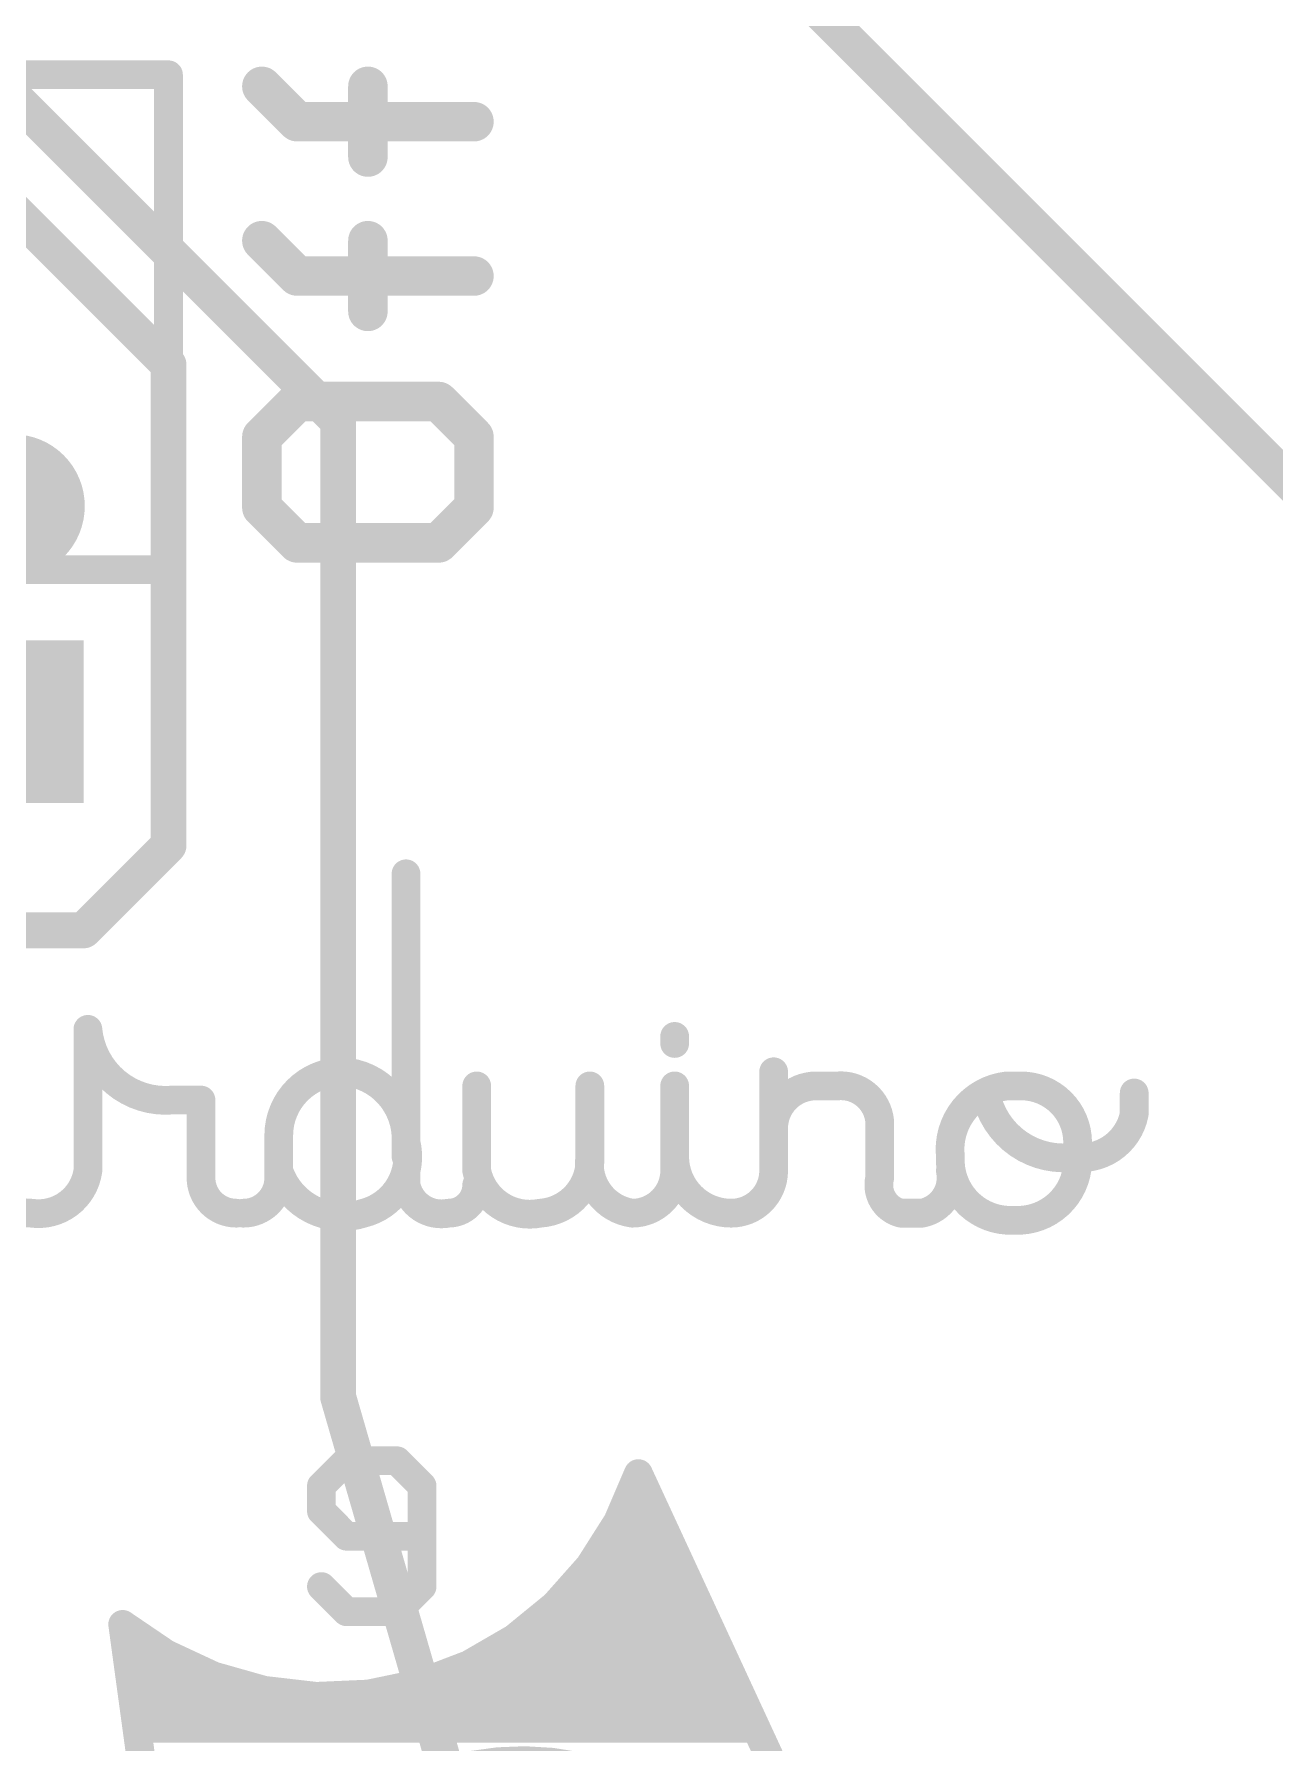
# Model space of a CAD drawing. Extents: x 0 to 107, y -24 to 80.
# Drawn here: x 33.13 to 41.9, y 35.86 to 47.95 of the extents above; entities that cross this region are included whole.
import ezdxf

# ---------------------------------------------------------------- set-up
doc = ezdxf.new("R2010")
doc.units = 0
for name, color, linetype in [('1', 12, 'CONTINUOUS'), ('16', 132, 'CONTINUOUS'), ('17', 110, 'CONTINUOUS'), ('18', 110, 'CONTINUOUS'), ('20', 53, 'CONTINUOUS'), ('21', 53, 'CONTINUOUS')]:
    doc.layers.add(name, color=color, linetype=linetype)

# ---------------------------------------------------------------- blocks, each defined once
blk = doc.blocks.new('RECT')
blk.add_solid([(-0.5, -0.5), (0.5, -0.5), (-0.5, 0.5), (0.5, 0.5)])
blk = doc.blocks.new('ROUNDP')
at = {"const_width": 0.5}
blk.add_lwpolyline([(0, -0.25, 1), (0, 0.25, 1), (0, -0.25)], format="xyb", dxfattribs=at)
blk = doc.blocks.new('ROUNDV')
at = {"const_width": 0.5}
blk.add_lwpolyline([(0, -0.25, 1), (0, 0.25, 1), (0, -0.25)], format="xyb", dxfattribs=at)

msp = doc.modelspace()

# ---------------------------------------------------------------- linework, layer by layer
at = {"layer": '1'}
for points, const_width in [([(43.3801, 43.4101), (35.6801, 51.1101)], 0.254), ([(37.4033, 37.7687), (37.257, 37.428)], 0.2032), ([(39.1019, 34.0978), (37.4033, 37.7687)], 0.2032), ([(37.3275, 37.592), (37.4851, 37.592)], 0.2032), ([(37.257, 37.428), (37.0582, 37.115)], 0.2032), ([(37.2321, 37.3888), (37.5791, 37.3888)], 0.2032), ([(37.0582, 37.115), (36.8121, 36.8376)], 0.2032), ([(37.1031, 37.1856), (37.6731, 37.1856)], 0.2032), ([(36.9406, 36.9824), (37.7671, 36.9824)], 0.2032), ([(36.8121, 36.8376), (36.5249, 36.6031)], 0.2032), ([(36.7405, 36.7792), (37.8612, 36.7792)], 0.2032), ([(34.0629, 36.4939), (33.7561, 36.7021)], 0.2032), ([(33.7561, 36.7021), (34.3029, 32.6945)], 0.2032), ([(33.7733, 36.576), (33.942, 36.576)], 0.2032), ([(36.5249, 36.6031), (36.204, 36.4174)], 0.2032), ([(36.4781, 36.576), (37.9552, 36.576)], 0.2032), ([(34.399, 36.3373), (34.0629, 36.4939)], 0.2032), ([(36.204, 36.4174), (35.8576, 36.2852)], 0.2032), ([(33.801, 36.3728), (34.3229, 36.3728)], 0.2032), ([(34.7558, 36.2363), (34.399, 36.3373)], 0.2032), ([(35.8576, 36.2852), (35.4945, 36.2099)], 0.2032), ([(36.0872, 36.3728), (38.0492, 36.3728)], 0.2032), ([(33.8287, 36.1696), (38.1432, 36.1696)], 0.2032), ([(35.1241, 36.1935), (34.7558, 36.2363)], 0.2032), ([(35.4945, 36.2099), (35.1241, 36.1935)], 0.2032), ([(33.8564, 35.9664), (38.2373, 35.9664)], 0.2032)]:
    msp.add_lwpolyline(points, dxfattribs=dict(at, const_width=const_width))
at = {"layer": '1', "const_width": 0.1016}
for points in [[(37.4494, 37.79, 1), (37.3572, 37.7473)], [(37.45, 37.7486, 1), (37.3567, 37.7887)], [(37.3275, 37.6428, 1), (37.3275, 37.5412)], [(37.4851, 37.5412, 1), (37.4851, 37.6428)], [(37.2321, 37.4396, 1), (37.2321, 37.338)], [(37.2103, 37.448, 1), (37.3037, 37.4079)], [(37.2999, 37.4007, 1), (37.2141, 37.4552)], [(37.5791, 37.338, 1), (37.5791, 37.4396)], [(37.0962, 37.0812, 1), (37.0202, 37.1487)], [(37.1031, 37.2364, 1), (37.1031, 37.1348)], [(37.6731, 37.1348, 1), (37.6731, 37.2364)], [(37.0154, 37.1422, 1), (37.1011, 37.0877)], [(36.9406, 37.0332, 1), (36.9406, 36.9316)], [(37.7671, 36.9316, 1), (37.7671, 37.0332)], [(36.7405, 36.83, 1), (36.7405, 36.7284)], [(36.7741, 36.8714, 1), (36.8501, 36.8039)], [(36.8442, 36.7983, 1), (36.78, 36.877)], [(37.8612, 36.7284, 1), (37.8612, 36.83)], [(33.7846, 36.7442, 1), (33.7275, 36.6601)], [(33.8064, 36.709, 1), (33.7057, 36.6953)], [(33.7733, 36.6268, 1), (33.7733, 36.5252)], [(33.942, 36.5252, 1), (33.942, 36.6268)], [(36.4781, 36.6268, 1), (36.4781, 36.5252)], [(36.4928, 36.6425, 1), (36.557, 36.5638)], [(36.5504, 36.5591, 1), (36.4995, 36.6471)], [(37.9552, 36.5252, 1), (37.9552, 36.6268)], [(34.0844, 36.54, 1), (34.0414, 36.4479)], [(34.0344, 36.4519, 1), (34.0914, 36.536)], [(36.1785, 36.4613, 1), (36.2294, 36.3734)], [(36.2221, 36.3699, 1), (36.1859, 36.4648)], [(33.801, 36.4236, 1), (33.801, 36.322)], [(34.3229, 36.322, 1), (34.3229, 36.4236)], [(34.4128, 36.3862, 1), (34.3852, 36.2885)], [(34.3775, 36.2913, 1), (34.4204, 36.3834)], [(35.8395, 36.3326, 1), (35.8757, 36.2377)], [(35.8679, 36.2354, 1), (35.8472, 36.3349)], [(36.0872, 36.4236, 1), (36.0872, 36.322)], [(38.0492, 36.322, 1), (38.0492, 36.4236)], [(33.8287, 36.2204, 1), (33.8287, 36.1188)], [(34.7616, 36.2868, 1), (34.7499, 36.1859)], [(34.7419, 36.1874, 1), (34.7696, 36.2852)], [(35.1218, 36.2442, 1), (35.1263, 36.1427)], [(35.1182, 36.143, 1), (35.1299, 36.2439)], [(35.4842, 36.2596, 1), (35.5048, 36.1602)], [(35.4967, 36.1592, 1), (35.4922, 36.2607)], [(38.1432, 36.1188, 1), (38.1432, 36.2204)], [(33.8564, 36.0172, 1), (33.8564, 35.9156)], [(38.2373, 35.9156, 1), (38.2373, 36.0172)]]:
    msp.add_lwpolyline(points, format="xyb", dxfattribs=at)
at = {"layer": '16'}
for points, const_width in [([(30.5054, 29.6165, 0.4142), (55.4737, 54.5848)], 0.254), ([(34.1436, 45.6101, 1), (34.0166, 45.6101)], 0.127), ([(34.0352, 45.5652, 1), (34.125, 45.655)], 0.127), ([(35.3435, 45.2102, 1), (35.2165, 45.2102)], 0.127), ([(35.2351, 45.1653, 1), (35.3249, 45.2551)], 0.127), ([(34.1249, 42.1652, 1), (34.0351, 42.255)], 0.127), ([(34.0165, 42.2101, 1), (34.1435, 42.2101)], 0.127), ([(33.4351, 41.655, 1), (33.5249, 41.5652)], 0.127), ([(33.48, 41.5466, 1), (33.48, 41.6736)], 0.127), ([(35.341, 38.3277, 1), (35.219, 38.2925)], 0.127), ([(35.2165, 38.3101, 1), (35.3435, 38.3101)], 0.127), ([(37.4494, 37.79, 1), (37.3572, 37.7473)], 0.1016), ([(37.45, 37.7486, 1), (37.3567, 37.7887)], 0.1016), ([(37.3275, 37.6428, 1), (37.3275, 37.5412)], 0.1016), ([(37.4851, 37.5412, 1), (37.4851, 37.6428)], 0.1016), ([(37.2321, 37.4396, 1), (37.2321, 37.338)], 0.1016), ([(37.2103, 37.448, 1), (37.3037, 37.4079)], 0.1016), ([(37.2999, 37.4007, 1), (37.2141, 37.4552)], 0.1016), ([(37.5791, 37.338, 1), (37.5791, 37.4396)], 0.1016), ([(37.0962, 37.0812, 1), (37.0202, 37.1487)], 0.1016), ([(37.1031, 37.2364, 1), (37.1031, 37.1348)], 0.1016), ([(37.6731, 37.1348, 1), (37.6731, 37.2364)], 0.1016), ([(37.0154, 37.1422, 1), (37.1011, 37.0877)], 0.1016), ([(36.9406, 37.0332, 1), (36.9406, 36.9316)], 0.1016), ([(37.7671, 36.9316, 1), (37.7671, 37.0332)], 0.1016), ([(36.7405, 36.83, 1), (36.7405, 36.7284)], 0.1016), ([(36.7741, 36.8714, 1), (36.8501, 36.8039)], 0.1016), ([(36.8442, 36.7983, 1), (36.78, 36.877)], 0.1016), ([(37.8612, 36.7284, 1), (37.8612, 36.83)], 0.1016), ([(33.7846, 36.7442, 1), (33.7275, 36.6601)], 0.1016), ([(33.8064, 36.709, 1), (33.7057, 36.6953)], 0.1016), ([(33.7733, 36.6268, 1), (33.7733, 36.5252)], 0.1016), ([(33.942, 36.5252, 1), (33.942, 36.6268)], 0.1016), ([(36.4781, 36.6268, 1), (36.4781, 36.5252)], 0.1016), ([(36.4928, 36.6425, 1), (36.557, 36.5638)], 0.1016), ([(36.5504, 36.5591, 1), (36.4995, 36.6471)], 0.1016), ([(37.9552, 36.5252, 1), (37.9552, 36.6268)], 0.1016), ([(34.0844, 36.54, 1), (34.0414, 36.4479)], 0.1016), ([(34.0344, 36.4519, 1), (34.0914, 36.536)], 0.1016), ([(36.1785, 36.4613, 1), (36.2294, 36.3734)], 0.1016), ([(36.2221, 36.3699, 1), (36.1859, 36.4648)], 0.1016), ([(33.801, 36.4236, 1), (33.801, 36.322)], 0.1016), ([(34.3229, 36.322, 1), (34.3229, 36.4236)], 0.1016), ([(34.4128, 36.3862, 1), (34.3852, 36.2885)], 0.1016), ([(34.3775, 36.2913, 1), (34.4204, 36.3834)], 0.1016), ([(35.8395, 36.3326, 1), (35.8757, 36.2377)], 0.1016), ([(35.8679, 36.2354, 1), (35.8472, 36.3349)], 0.1016), ([(36.0872, 36.4236, 1), (36.0872, 36.322)], 0.1016), ([(38.0492, 36.322, 1), (38.0492, 36.4236)], 0.1016), ([(33.8287, 36.2204, 1), (33.8287, 36.1188)], 0.1016), ([(34.7616, 36.2868, 1), (34.7499, 36.1859)], 0.1016), ([(34.7419, 36.1874, 1), (34.7696, 36.2852)], 0.1016), ([(35.1218, 36.2442, 1), (35.1263, 36.1427)], 0.1016), ([(35.1182, 36.143, 1), (35.1299, 36.2439)], 0.1016), ([(35.4842, 36.2596, 1), (35.5048, 36.1602)], 0.1016), ([(35.4967, 36.1592, 1), (35.4922, 36.2607)], 0.1016), ([(38.1432, 36.1188, 1), (38.1432, 36.2204)], 0.1016), ([(33.8565, 36.0172, 1), (33.8565, 35.9156)], 0.1016), ([(38.2373, 35.9156, 1), (38.2373, 36.0172)], 0.1016)]:
    msp.add_lwpolyline(points, format="xyb", dxfattribs=dict(at, const_width=const_width))
for points, const_width in [([(35.28, 45.2102), (32.98, 47.5102)], 0.254), ([(34.0801, 45.6101), (32.6801, 47.0101)], 0.254), ([(34.08, 42.2101), (34.0801, 45.6101)], 0.254), ([(35.28, 38.3101), (35.28, 45.2102)], 0.254), ([(33.48, 41.6101), (34.08, 42.2101)], 0.254), ([(31.75, 41.6101), (33.48, 41.6101)], 0.254), ([(36.5817, 33.8089), (35.28, 38.3101)], 0.254), ([(37.257, 37.428), (37.4033, 37.7687)], 0.2032), ([(37.4033, 37.7687), (39.1019, 34.0978)], 0.2032), ([(37.3275, 37.592), (37.4851, 37.592)], 0.2032), ([(37.0582, 37.115), (37.257, 37.428)], 0.2032), ([(37.2321, 37.3888), (37.5791, 37.3888)], 0.2032), ([(36.8121, 36.8376), (37.0582, 37.115)], 0.2032), ([(37.1031, 37.1856), (37.6731, 37.1856)], 0.2032), ([(36.9406, 36.9824), (37.7671, 36.9824)], 0.2032), ([(36.5249, 36.6031), (36.8121, 36.8376)], 0.2032), ([(36.7405, 36.7792), (37.8612, 36.7792)], 0.2032), ([(33.7561, 36.7021), (34.0629, 36.4939)], 0.2032), ([(34.3029, 32.6945), (33.7561, 36.7021)], 0.2032), ([(33.7733, 36.576), (33.942, 36.576)], 0.2032), ([(36.204, 36.4174), (36.5249, 36.6031)], 0.2032), ([(36.4781, 36.576), (37.9552, 36.576)], 0.2032), ([(34.0629, 36.4939), (34.399, 36.3373)], 0.2032), ([(35.8576, 36.2852), (36.204, 36.4174)], 0.2032), ([(33.801, 36.3728), (34.3229, 36.3728)], 0.2032), ([(34.399, 36.3373), (34.7558, 36.2363)], 0.2032), ([(35.4945, 36.2099), (35.8576, 36.2852)], 0.2032), ([(36.0872, 36.3728), (38.0492, 36.3728)], 0.2032), ([(33.8287, 36.1696), (38.1432, 36.1696)], 0.2032), ([(34.7558, 36.2363), (35.1241, 36.1935)], 0.2032), ([(35.1241, 36.1935), (35.4945, 36.2099)], 0.2032), ([(33.8565, 35.9664), (38.2373, 35.9664)], 0.2032)]:
    msp.add_lwpolyline(points, dxfattribs=dict(at, const_width=const_width))
at = {"layer": '20', "const_width": 0.2032}
msp.add_lwpolyline([(39.9644, 31.4808, 0.0947), (47.2948, 36.1239)], format="xyb", dxfattribs=at)
at = {"layer": '21'}
for points, const_width in [([(34.08, 47.6601), (26.88, 47.6601)], 0.2032), ([(34.08, 44.1601), (34.08, 47.6601)], 0.2032), ([(34.9905, 47.3284), (34.7405, 47.5784)], 0.2794), ([(35.4905, 47.0784), (35.4905, 47.5784)], 0.2794), ([(36.2404, 47.3284), (34.9905, 47.3284)], 0.2794), ([(34.9905, 46.2369), (34.7405, 46.4869)], 0.2794), ([(35.4905, 45.987), (35.4905, 46.4869)], 0.2794), ([(36.2404, 46.2369), (34.9905, 46.2369)], 0.2794), ([(34.9905, 45.3497), (34.7405, 45.0997)], 0.2794), ([(35.9904, 45.3497), (34.9905, 45.3497)], 0.2794), ([(36.2404, 45.0997), (35.9904, 45.3497)], 0.2794), ([(34.7405, 45.0997), (34.7405, 44.5998)], 0.2794), ([(36.2404, 44.5998), (36.2404, 45.0997)], 0.2794), ([(34.7405, 44.5998), (34.9905, 44.3498)], 0.2794), ([(35.9904, 44.3498), (36.2404, 44.5998)], 0.2794), ([(34.9905, 44.3498), (35.9904, 44.3498)], 0.2794), ([(26.88, 44.1601), (34.08, 44.1601)], 0.2032), ([(35.76, 40.0101), (35.76, 42.0101)], 0.2032), ([(33.51, 39.9101), (33.51, 40.9101)], 0.2032), ([(37.66, 40.8601), (37.66, 40.8101)], 0.2032), ([(36.26, 39.9101), (36.26, 40.5101)], 0.2032), ([(37.06, 40.0101), (37.06, 40.5101)], 0.2032), ([(37.66, 40.0601), (37.66, 40.5101)], 0.2032), ([(38.36, 39.9101), (38.36, 40.6101)], 0.2032), ([(38.66, 40.5101), (38.81, 40.5101)], 0.2032), ([(40.01, 40.5101), (40.11, 40.5101)], 0.2032), ([(34.11, 40.4101), (34.31, 40.4101)], 0.2032), ([(34.31, 40.4101), (34.31, 39.8601)], 0.2032), ([(40.91, 40.3101), (40.91, 40.4601)], 0.2032), ([(39.11, 40.2601), (39.11, 39.8601)], 0.2032), ([(34.86, 39.9101), (34.86, 40.1601)], 0.2032), ([(38.36, 39.9101), (38.36, 40.2101)], 0.2032), ([(37.66, 40.0601), (37.66, 40.0101)], 0.2032), ([(37.66, 39.9101), (37.66, 40.0601)], 0.2032), ([(40.51, 40.0101), (40.51, 40.1101)], 0.2032), ([(34.86, 39.8601), (34.86, 39.9101)], 0.2032), ([(35.76, 39.9101), (35.76, 39.8101)], 0.2032), ([(40.51, 40.0101), (40.46, 40.0101)], 0.2032), ([(39.26, 39.6101), (39.41, 39.6101)], 0.2032), ([(40.01, 39.5601), (40.11, 39.5601)], 0.2032), ([(35.3396, 37.8595), (35.1617, 37.6816)], 0.2032), ([(35.6956, 37.8595), (35.3396, 37.8595)], 0.2032), ([(35.8735, 37.6816), (35.6956, 37.8595)], 0.2032), ([(35.1617, 37.6816), (35.1617, 37.5036)], 0.2032), ([(35.8735, 36.9698), (35.8735, 37.6816)], 0.2032), ([(35.1617, 37.5036), (35.3396, 37.3257)], 0.2032), ([(35.3396, 37.3257), (35.8735, 37.3257)], 0.2032), ([(35.1617, 36.9698), (35.3396, 36.7918)], 0.2032), ([(35.6956, 36.7918), (35.8735, 36.9698)], 0.2032), ([(35.3396, 36.7918), (35.6956, 36.7918)], 0.2032)]:
    msp.add_lwpolyline(points, dxfattribs=dict(at, const_width=const_width))
for points, const_width in [([(34.1308, 47.6601, 1), (34.0292, 47.6601)], 0.1016), ([(34.08, 47.6093, 1), (34.08, 47.7109)], 0.1016), ([(34.7899, 47.6277, 1), (34.6911, 47.529)], 0.1397), ([(35.5603, 47.5784, 1), (35.4206, 47.5784)], 0.1397), ([(34.9905, 47.3982, 1), (34.9905, 47.2585)], 0.1397), ([(34.9411, 47.279, 1), (35.0399, 47.3778)], 0.1397), ([(36.2404, 47.2585, 1), (36.2404, 47.3982)], 0.1397), ([(35.4206, 47.0784, 1), (35.5603, 47.0784)], 0.1397), ([(34.7899, 46.5363, 1), (34.6911, 46.4375)], 0.1397), ([(35.5603, 46.4869, 1), (35.4206, 46.4869)], 0.1397), ([(34.9905, 46.3068, 1), (34.9905, 46.1671)], 0.1397), ([(34.9411, 46.1875, 1), (35.0399, 46.2863)], 0.1397), ([(36.2404, 46.1671, 1), (36.2404, 46.3068)], 0.1397), ([(35.4206, 45.987, 1), (35.5603, 45.987)], 0.1397), ([(34.9905, 45.4196, 1), (34.9905, 45.2799)], 0.1397), ([(35.0399, 45.3003, 1), (34.9411, 45.3991)], 0.1397), ([(36.0398, 45.3991, 1), (35.941, 45.3003)], 0.1397), ([(35.9904, 45.2799, 1), (35.9904, 45.4196)], 0.1397), ([(34.8104, 45.0997, 1), (34.6707, 45.0997)], 0.1397), ([(34.6911, 45.1491, 1), (34.7899, 45.0503)], 0.1397), ([(36.3103, 45.0997, 1), (36.1705, 45.0997)], 0.1397), ([(36.191, 45.0503, 1), (36.2898, 45.1491)], 0.1397), ([(34.7899, 44.6492, 1), (34.6911, 44.5504)], 0.1397), ([(36.2898, 44.5504, 1), (36.191, 44.6492)], 0.1397), ([(34.6707, 44.5998, 1), (34.8104, 44.5998)], 0.1397), ([(36.1705, 44.5998, 1), (36.3103, 44.5998)], 0.1397), ([(34.9905, 44.4197, 1), (34.9905, 44.2799)], 0.1397), ([(34.9411, 44.3004, 1), (35.0399, 44.3992)], 0.1397), ([(35.941, 44.3992, 1), (36.0398, 44.3004)], 0.1397), ([(35.9904, 44.2799, 1), (35.9904, 44.4197)], 0.1397), ([(34.08, 44.1093, 1), (34.08, 44.2109)], 0.1016), ([(34.0292, 44.1601, 1), (34.1308, 44.1601)], 0.1016), ([(35.8108, 42.0101, 1), (35.7092, 42.0101)], 0.1016), ([(33.51, 40.9101, 0.4141), (34.11, 40.4101)], 0.2032), ([(33.5606, 40.9147, 1), (33.4594, 40.9055)], 0.1016), ([(33.5608, 40.9101, 1), (33.4592, 40.9101)], 0.1016), ([(37.7108, 40.8601, 1), (37.6092, 40.8601)], 0.1016), ([(37.6092, 40.8101, 1), (37.7108, 40.8101)], 0.1016), ([(35.31, 40.6101, 0.4142), (34.86, 40.1601)], 0.2032), ([(35.76, 40.1101, 0.4142), (35.31, 40.6101)], 0.2032), ([(35.3127, 40.6608, 1), (35.3073, 40.5594)], 0.1016), ([(35.31, 40.5593, 1), (35.31, 40.6609)], 0.1016), ([(36.3108, 40.5101, 1), (36.2092, 40.5101)], 0.1016), ([(37.1108, 40.5101, 1), (37.0092, 40.5101)], 0.1016), ([(37.7108, 40.5101, 1), (37.6092, 40.5101)], 0.1016), ([(38.4108, 40.6101, 1), (38.3092, 40.6101)], 0.1016), ([(38.66, 40.5101, 0.4142), (38.36, 40.2101)], 0.2032), ([(38.66, 40.5609, 1), (38.66, 40.4593)], 0.1016), ([(38.66, 40.4593, 1), (38.66, 40.5609)], 0.1016), ([(39.11, 40.2601, 0.4142), (38.81, 40.5101)], 0.2032), ([(38.8054, 40.5607, 1), (38.8146, 40.4595)], 0.1016), ([(38.81, 40.4593, 1), (38.81, 40.5609)], 0.1016), ([(40.01, 40.5101, 0.4142), (39.61, 40.0101)], 0.2032), ([(40.01, 40.5609, 1), (40.01, 40.4593)], 0.1016), ([(40.0156, 40.4596, 1), (40.0044, 40.5606)], 0.1016), ([(40.51, 40.1101, 0.4142), (40.11, 40.5101)], 0.2032), ([(40.11, 40.5609, 1), (40.11, 40.4593)], 0.1016), ([(40.11, 40.4593, 1), (40.11, 40.5609)], 0.1016), ([(34.11, 40.4609, 1), (34.11, 40.3593)], 0.1016), ([(34.1146, 40.3595, 1), (34.1054, 40.4607)], 0.1016), ([(34.3608, 40.4101, 1), (34.2592, 40.4101)], 0.1016), ([(34.31, 40.3593, 1), (34.31, 40.4609)], 0.1016), ([(39.86, 40.4601, 0.4142), (40.51, 40.0101)], 0.2032), ([(39.91, 40.4692, 1), (39.81, 40.451)], 0.1016), ([(40.9608, 40.4601, 1), (40.8592, 40.4601)], 0.1016), ([(39.1608, 40.2601, 1), (39.0592, 40.2601)], 0.1016), ([(40.46, 40.0101, 0.4142), (40.91, 40.3101)], 0.2032), ([(40.8592, 40.3101, 1), (40.9608, 40.3101)], 0.1016), ([(40.9598, 40.3001, 1), (40.8602, 40.3201)], 0.1016), ([(34.9108, 40.1601, 1), (34.8092, 40.1601)], 0.1016), ([(38.4108, 40.2101, 1), (38.3092, 40.2101)], 0.1016), ([(38.3092, 40.2101, 1), (38.4108, 40.2101)], 0.1016), ([(39.0594, 40.2555, 1), (39.1606, 40.2647)], 0.1016), ([(34.8092, 40.1601, 1), (34.9108, 40.1601)], 0.1016), ([(35.76, 39.9101, 0.1231), (35.76, 40.1101)], 0.2032), ([(35.8093, 40.1224, 1), (35.7107, 40.0978)], 0.1016), ([(35.7093, 40.1128, 1), (35.8107, 40.1074)], 0.1016), ([(37.7108, 40.0601, 1), (37.6092, 40.0601)], 0.1016), ([(37.7108, 40.0601, 1), (37.6092, 40.0601)], 0.1016), ([(40.5608, 40.1101, 1), (40.4592, 40.1101)], 0.1016), ([(40.4592, 40.1101, 1), (40.5608, 40.1101)], 0.1016), ([(32.71, 40.0101, 0.4142), (33.11, 39.6101)], 0.2032), ([(33.11, 39.6101, 0.4142), (33.51, 39.9101)], 0.2032), ([(33.5603, 39.9029, 1), (33.4597, 39.9173)], 0.1016), ([(34.9108, 39.9101, 1), (34.8092, 39.9101)], 0.1016), ([(34.86, 39.9101, 0.4142), (35.46, 39.6101)], 0.2032), ([(34.9082, 39.9262, 1), (34.8118, 39.894)], 0.1016), ([(35.46, 39.6101, 0.277), (35.76, 39.9101)], 0.2032), ([(35.7092, 40.0101, 1), (35.8108, 40.0101)], 0.1016), ([(35.8108, 39.9101, 1), (35.7092, 39.9101)], 0.1016), ([(35.8093, 39.8978, 1), (35.7107, 39.9224)], 0.1016), ([(36.26, 39.9101, 0.4142), (36.71, 39.6101)], 0.2032), ([(36.3098, 39.9201, 1), (36.2102, 39.9001)], 0.1016), ([(36.71, 39.6101, 0.4142), (37.06, 40.0101)], 0.2032), ([(37.06, 40.0101, 0.4142), (37.36, 39.6101)], 0.2032), ([(37.1107, 40.0135, 1), (37.0093, 40.0067)], 0.1016), ([(37.0092, 40.0101, 1), (37.1108, 40.0101)], 0.1016), ([(37.1103, 40.0029, 1), (37.0097, 40.0173)], 0.1016), ([(37.36, 39.6101, 0.4142), (37.66, 39.9101)], 0.2032), ([(37.66, 40.0101, 0.4142), (38.06, 39.6101)], 0.2032), ([(37.7108, 40.0101, 1), (37.6092, 40.0101)], 0.1016), ([(37.6092, 40.0601, 1), (37.7108, 40.0601)], 0.1016), ([(37.6092, 40.0101, 1), (37.7108, 40.0101)], 0.1016), ([(37.7108, 39.9101, 1), (37.6092, 39.9101)], 0.1016), ([(38.06, 39.6101, 0.4142), (38.36, 39.9101)], 0.2032), ([(38.4108, 39.9101, 1), (38.3092, 39.9101)], 0.1016), ([(39.41, 39.6101, 0.4142), (39.61, 39.9101)], 0.2032), ([(39.61, 40.0101, 0.4142), (40.01, 39.5601)], 0.2032), ([(39.6598, 39.9201, 1), (39.5602, 39.9001)], 0.1016), ([(39.6607, 40.0071, 1), (39.5593, 40.0131)], 0.1016), ([(39.5595, 40.0045, 1), (39.6605, 40.0157)], 0.1016), ([(40.11, 39.5601, 0.4142), (40.51, 40.0101)], 0.2032), ([(40.46, 40.0609, 1), (40.46, 39.9593)], 0.1016), ([(40.47, 40.0599, 1), (40.45, 39.9603)], 0.1016), ([(40.5607, 40.0131, 1), (40.4593, 40.0071)], 0.1016), ([(40.4592, 40.0101, 1), (40.5608, 40.0101)], 0.1016), ([(40.5191, 39.9601, 1), (40.5009, 40.0601)], 0.1016), ([(40.51, 39.9593, 1), (40.51, 40.0609)], 0.1016), ([(33.4592, 39.9101, 1), (33.5608, 39.9101)], 0.1016), ([(34.31, 39.8601, 0.4142), (34.56, 39.6101)], 0.2032), ([(34.3608, 39.8601, 1), (34.2592, 39.8601)], 0.1016), ([(34.2592, 39.8601, 1), (34.3608, 39.8601)], 0.1016), ([(34.61, 39.6101, 0.4142), (34.86, 39.8601)], 0.2032), ([(34.9108, 39.8601, 1), (34.8092, 39.8601)], 0.1016), ([(34.8092, 39.9101, 1), (34.9108, 39.9101)], 0.1016), ([(34.8092, 39.8601, 1), (34.9108, 39.8601)], 0.1016), ([(35.7107, 39.9224, 1), (35.8093, 39.8978)], 0.1016), ([(35.76, 39.8101, 0.4142), (36.06, 39.6101)], 0.2032), ([(35.8098, 39.8201, 1), (35.7102, 39.8001)], 0.1016), ([(36.06, 39.6101, 0.4142), (36.26, 39.8101)], 0.2032), ([(36.2092, 39.9101, 1), (36.3108, 39.9101)], 0.1016), ([(36.3108, 39.8101, 1), (36.2092, 39.8101)], 0.1016), ([(37.6092, 39.9101, 1), (37.7108, 39.9101)], 0.1016), ([(38.3092, 39.9101, 1), (38.4108, 39.9101)], 0.1016), ([(38.3092, 39.9101, 1), (38.4108, 39.9101)], 0.1016), ([(39.11, 39.8601, 0.4142), (39.26, 39.6101)], 0.2032), ([(39.0592, 39.8601, 1), (39.1608, 39.8601)], 0.1016), ([(39.1593, 39.8478, 1), (39.0607, 39.8724)], 0.1016), ([(35.7092, 39.8101, 1), (35.8108, 39.8101)], 0.1016), ([(33.1172, 39.6604, 1), (33.1028, 39.5598)], 0.1016), ([(33.11, 39.5593, 1), (33.11, 39.6609)], 0.1016), ([(34.61, 39.6609, 1), (34.61, 39.5593)], 0.1016), ([(34.56, 39.5593, 1), (34.56, 39.6609)], 0.1016), ([(35.4477, 39.6594, 1), (35.4723, 39.5608)], 0.1016), ([(35.4761, 39.5619, 1), (35.4439, 39.6583)], 0.1016), ([(36.06, 39.6609, 1), (36.06, 39.5593)], 0.1016), ([(36.07, 39.5603, 1), (36.05, 39.6599)], 0.1016), ([(36.7066, 39.6608, 1), (36.7134, 39.5594)], 0.1016), ([(36.72, 39.5603, 1), (36.7, 39.6599)], 0.1016), ([(37.36, 39.6609, 1), (37.36, 39.5593)], 0.1016), ([(37.3528, 39.5598, 1), (37.3672, 39.6604)], 0.1016), ([(38.06, 39.6609, 1), (38.06, 39.5593)], 0.1016), ([(38.06, 39.5593, 1), (38.06, 39.6609)], 0.1016), ([(39.26, 39.6609, 1), (39.26, 39.5593)], 0.1016), ([(39.2477, 39.5608, 1), (39.2723, 39.6594)], 0.1016), ([(39.4, 39.6599, 1), (39.42, 39.5603)], 0.1016), ([(39.41, 39.5593, 1), (39.41, 39.6609)], 0.1016), ([(40.01, 39.6109, 1), (40.01, 39.5093)], 0.1016), ([(40.007, 39.5094, 1), (40.013, 39.6108)], 0.1016), ([(40.107, 39.6108, 1), (40.113, 39.5094)], 0.1016), ([(40.11, 39.5093, 1), (40.11, 39.6109)], 0.1016), ([(35.3396, 37.9103, 1), (35.3396, 37.8087)], 0.1016), ([(35.3756, 37.8236, 1), (35.3037, 37.8954)], 0.1016), ([(35.7315, 37.8954, 1), (35.6596, 37.8236)], 0.1016), ([(35.6956, 37.8087, 1), (35.6956, 37.9103)], 0.1016), ([(35.2125, 37.6816, 1), (35.1109, 37.6816)], 0.1016), ([(35.1258, 37.7175, 1), (35.1976, 37.6456)], 0.1016), ([(35.9243, 37.6816, 1), (35.8227, 37.6816)], 0.1016), ([(35.8376, 37.6456, 1), (35.9094, 37.7175)], 0.1016), ([(35.1976, 37.5395, 1), (35.1258, 37.4677)], 0.1016), ([(35.1109, 37.5036, 1), (35.2125, 37.5036)], 0.1016), ([(35.3396, 37.3765, 1), (35.3396, 37.2749)], 0.1016), ([(35.3037, 37.2897, 1), (35.3756, 37.3616)], 0.1016), ([(35.8735, 37.2749, 1), (35.8735, 37.3765)], 0.1016), ([(35.1976, 37.0057, 1), (35.1258, 36.9338)], 0.1016), ([(35.8227, 36.9698, 1), (35.9243, 36.9698)], 0.1016), ([(35.9094, 36.9338, 1), (35.8376, 37.0057)], 0.1016), ([(35.3396, 36.8426, 1), (35.3396, 36.741)], 0.1016), ([(35.3037, 36.7559, 1), (35.3756, 36.8277)], 0.1016), ([(35.6596, 36.8277, 1), (35.7315, 36.7559)], 0.1016), ([(35.6956, 36.741, 1), (35.6956, 36.8426)], 0.1016)]:
    msp.add_lwpolyline(points, format="xyb", dxfattribs=dict(at, const_width=const_width))

# ---------------------------------------------------------------- block references
at = {"layer": '1', "yscale": 1.15}
msp.add_blockref('RECT', (32.98, 43.0851), dxfattribs=at)
at = {"layer": '17', "xscale": 4.064, "yscale": 4.064, "rotation": 106.3}
msp.add_blockref('ROUNDP', (36.5817, 33.8089), dxfattribs=at)
msp.add_blockref('ROUNDP', (36.5817, 33.8089), dxfattribs=at)
at = {"layer": '18', "xscale": 1.016, "yscale": 1.016}
msp.add_blockref('ROUNDV', (32.9801, 44.6101), dxfattribs=at)
msp.add_blockref('ROUNDV', (32.9801, 44.6101), dxfattribs=at)

doc.saveas('drawing.dxf')
